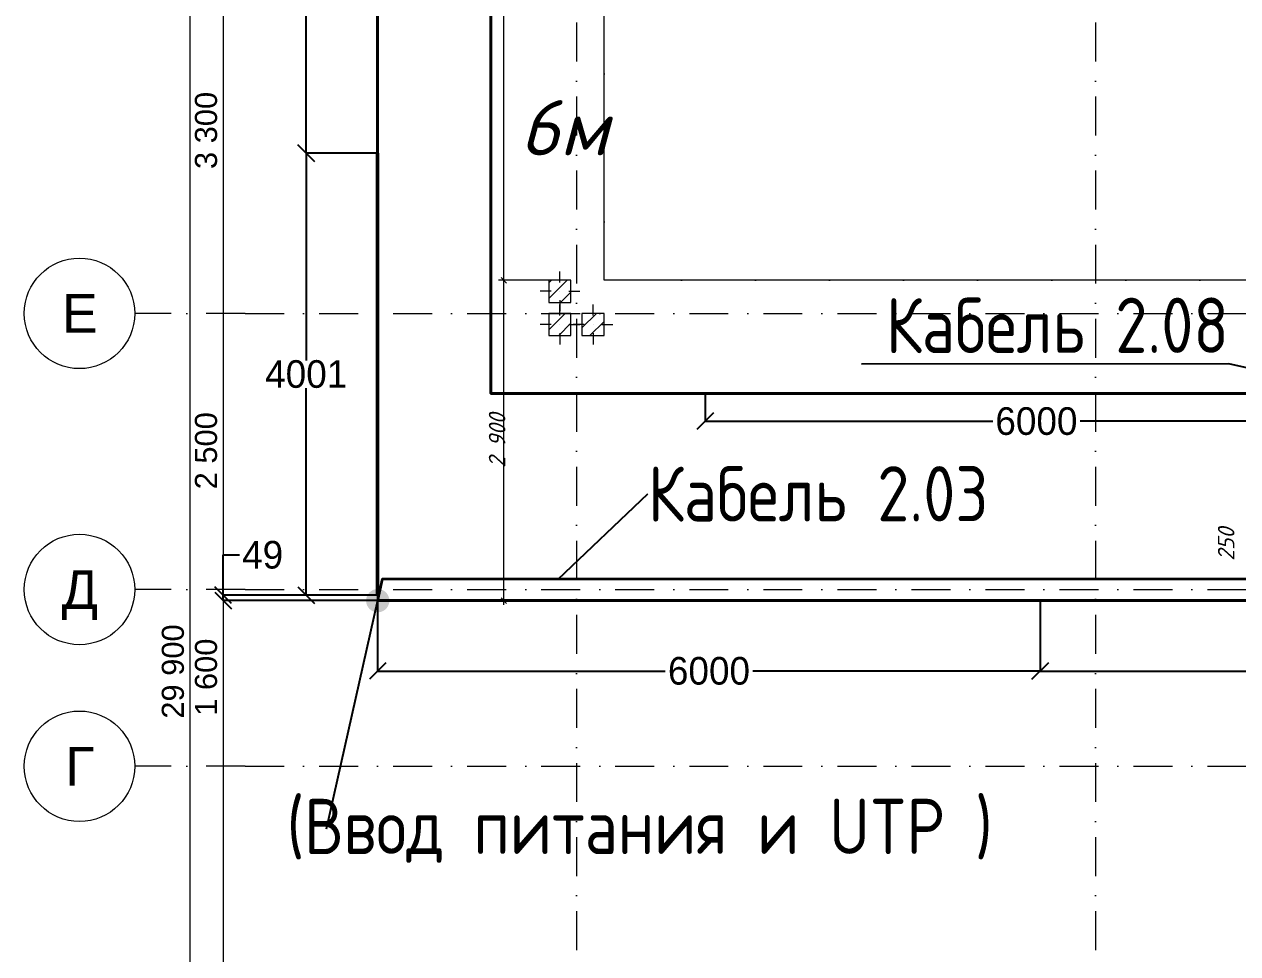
# Model space of a CAD drawing. Header units: millimetres. Extents: x 1499747 to 4341325, y -28481 to 441852.
# Drawn here: x 2426977 to 2437966, y 299786 to 308201 of the extents above; entities that cross this region are included whole.
import ezdxf
from ezdxf import colors
from ezdxf.entities.mleader import LeaderData, LeaderLine
from ezdxf.math import Vec2, Vec3
from ezdxf.xclip import XClip

# ---------------------------------------------------------------- set-up
doc = ezdxf.new("R2010")
doc.units = ezdxf.units.MM
doc.header["$MEASUREMENT"] = 0
doc.header["$XCLIPFRAME"] = 0
doc.set_wipeout_variables(frame=1)
for name, pattern in [('Dot & Dashed', [670.2777624130248, 352.7777671813965, -176.3888835906983, 0, -141.1111116409301]), ('Wipeout_Contour', [1000, 0, -1000]), ('Штрихпунктирная', [670.2777624130249, 352.777767181396, -176.388883590699, 0, -141.11111164093])]:
    doc.linetypes.add(name, pattern=pattern)
for name, color, linetype in [('0_ANNOT_Dimensions', 7, 'Continuous'), ('13 этаж_25_Конструктив - Колонны', 7, 'Continuous'), ('Чертеж и Рисунок', 7, 'Continuous')]:
    doc.layers.add(name, color=color, linetype=linetype)
for name, color, linetype, lineweight in [('13 этаж_25_Конструктив - Колонны_Ном._пера__167_Ном._пера__251', 251, 'Continuous', 18), ('13 этаж_25_Конструктив - Колонны_Ном._пера__20_Ном._пера__1', 1, 'Continuous', 18), ('13 этаж_25_Конструктив - Колонны_Ном._пера__28_Ном._пера__12', 12, 'Continuous', 18), ('13 этаж_25_Конструктив - Колонны_Ном._пера__7', 7, 'Continuous', 18), ('13 этаж_25_Парапет_Ном._пера__20_Ном._пера__1', 1, 'Continuous', 18), ('13 этаж_25_Размер - ГКЛ перегородки_Ном._пера__1_Ном._пера__7', 7, 'Continuous', 18), ('13 этаж_25_Размер - Осевые Размеры_Ном._пера__1_Ном._пера__7', 7, 'Continuous', 18), ('13 этаж_25_Элемент Модели - Оси_Ном._пера__2_Ном._пера__8', 8, 'Continuous', 18), ('Кабель 2x4mm', 200, 'Continuous', 30), ('Кабель 2х6 mm', 150, 'Continuous', 30), ('ТП', 250, 'Continuous', 30)]:
    doc.layers.add(name, color=color, linetype=linetype, lineweight=lineweight)
doc.styles.add('ISOCPEUR_4', font='isocpeur.ttf', dxfattribs={"width": 0.85, "height": 249.9999999999999})
doc.styles.add('СГЕНЕРИР_СТИЛЬ_1', font='')
doc.styles.add('СГЕНЕРИР_СТИЛЬ_2', font='arial.ttf')
doc.styles.add('Текст', font='isocpeui.ttf')
doc.styles.get('СГЕНЕРИР_СТИЛЬ_1').set_extended_font_data('GOST Common', italic=True)
doc.dimstyles.get("Standard").update_dxf_attribs({"dimtxt": 0.18, "dimasz": 0.18, "dimexe": 0.18, "dimexo": 0.0625, "dimgap": 0.09, "dimtad": 0, "dimtih": 1, "dimtoh": 1, "dimdec": 4, "dimzin": 0, "dimdsep": 46, "dimtxsty": 'Standard', "dimcen": 0.09, "dimadec": 0, "dimazin": 0, "dimtfac": 1, "dimtdec": 4, "dimtofl": 0, "dimtmove": 0, "dimatfit": 3, "dimfxl": 1, "dimtolj": 1, "dimtzin": 0, "dimarcsym": 0})
pattern_1 = [(44.99999999999999, (1162404.69012581, 34264.0507661334), (-70.71067811865473, 70.71067811865478), [])]

# ---------------------------------------------------------------- blocks, each defined once
blk = doc.blocks.new('Чертеж_4_25', base_point=(1186000, 29700.00000000028))
at = {"layer": '13 этаж_25_Парапет_Ном._пера__20_Ном._пера__1', "color": 9, "linetype": 'Continuous', "true_color": 0xc7c8ca}
for p, q in [((1160604.69012581, 31664.05076580699), (1160604.69012581, 47714.05076643494)), ((1162654.69012581, 34564.05076613341), (1162654.69012581, 45664.05076613151)), ((1171929.69017157, 34564.05076613341), (1162654.69012581, 34564.0507661334)), ((1171929.69017157, 31664.05076580699), (1160604.69012581, 31664.05076580699))]:
    blk.add_line(p, q, dxfattribs=at)
at = {"layer": '13 этаж_25_Парапет_Ном._пера__20_Ном._пера__1', "color": 9, "linetype": 'Dot & Dashed', "true_color": 0xc7c8ca}
for p, q in [((1162654.69012581, 34564.0507661334), (1162654.69012581, 45664.05076613151)), ((1171929.69017157, 34564.05076613341), (1162654.69012581, 34564.0507661334))]:
    blk.add_line(p, q, dxfattribs=at)
at = {"layer": '13 этаж_25_Размер - ГКЛ перегородки_Ном._пера__1_Ном._пера__7', "color": 9, "linetype": 'Continuous', "true_color": 0xc7c8ca}
for p, q in [((1161747.073377466, 34564.0507661334), (1161747.073377466, 45664.05076613151)), ((1161747.073377466, 34564.0507661334), (1161747.073377466, 45664.05076613151)), ((1161722.073377466, 34589.0507661334), (1161772.073377466, 34539.0507661334)), ((1161722.073377466, 34589.0507661334), (1161772.073377466, 34539.0507661334)), ((1161747.073377466, 31664.05076580699), (1161747.073377466, 34564.0507661334)), ((1168605.781430252, 34564.0507661334), (1162954.69012581, 34564.0507661334)), ((1161793.948377466, 31664.05076580699), (1160904.69012581, 31664.05076580699)), ((1161722.073377466, 31689.05076580699), (1161772.073377466, 31639.05076580699)), ((1161747.073377466, 31626.55076580699), (1161747.073377466, 31664.05076580699))]:
    blk.add_line(p, q, dxfattribs=at)
at = {"layer": '13 этаж_25_Размер - Осевые Размеры_Ном._пера__1_Ном._пера__7', "linetype": 'Continuous'}
for p, q in [((1158904.69012581, 45964.05076613151), (1158904.69012581, 16064.0507661315)), ((1159204.69012581, 37564.05076613151), (1159204.69012581, 34264.05076613151)), ((1159204.69012581, 34264.05076613151), (1159204.74012581, 34264.05076613151)), ((1159204.69012581, 34264.05076613151), (1159204.74012581, 34264.05076613151)), ((1159204.69012581, 34264.05076613151), (1159204.74012581, 34264.05076613151)), ((1159204.69012581, 34264.05076613151), (1159204.69012581, 31764.05076613151)), ((1159204.69012581, 34264.05076613151), (1159204.74012581, 34264.05076613151)), ((1159204.69012581, 31764.05076613151), (1159204.74012581, 31764.05076613151)), ((1159204.69012581, 31764.05076613151), (1159204.74012581, 31764.05076613151)), ((1159204.69012581, 31764.05076613151), (1159204.74012581, 31764.05076613151)), ((1159204.69012581, 31764.05076613151), (1159204.69012581, 30164.05076613151)), ((1159204.69012581, 31764.05076613151), (1159204.74012581, 31764.05076613151)), ((1159204.69012581, 30164.05076613151), (1159204.74012581, 30164.05076613151)), ((1159204.69012581, 30164.05076613151), (1159204.74012581, 30164.05076613151)), ((1159204.69012581, 30164.05076613151), (1159204.74012581, 30164.05076613151)), ((1159204.69012581, 30164.05076613151), (1159204.69012581, 25464.05076613151)), ((1159204.69012581, 30164.05076613151), (1159204.74012581, 30164.05076613151))]:
    blk.add_line(p, q, dxfattribs=at)
at = {"layer": '13 этаж_25_Элемент Модели - Оси_Ном._пера__2_Ном._пера__8', "linetype": 'Штрихпунктирная'}
for p, q in [((1167104.69012581, 48964.05076613151), (1167104.69012581, 14064.0507661315)), ((1159404.69012581, 34264.05076613151), (1158404.69012581, 34264.05076613151)), ((1159404.69012581, 31764.05076613151), (1158404.69012581, 31764.05076613151)), ((1159404.69012581, 31764.05076613151), (1216204.69012581, 31764.05076613151)), ((1159404.69012581, 30164.05076613151), (1158404.69012581, 30164.05076613151)), ((1159404.69012581, 30164.05076613151), (1216204.69012581, 30164.05076613151))]:
    blk.add_line(p, q, dxfattribs=at)
at = {"layer": '13 этаж_25_Элемент Модели - Оси_Ном._пера__2_Ном._пера__8', "linetype": 'Continuous'}
for p, q in [((1159404.69012581, 34264.05076613151), (1159404.74012581, 34264.05076613151)), ((1159404.69012581, 34264.05076613151), (1159404.74012581, 34264.05076613151)), ((1159404.69012581, 31764.05076613151), (1159404.74012581, 31764.05076613151)), ((1159404.69012581, 31764.05076613151), (1159404.74012581, 31764.05076613151)), ((1159404.69012581, 30164.05076613151), (1159404.74012581, 30164.05076613151)), ((1159404.69012581, 30164.05076613151), (1159404.74012581, 30164.05076613151))]:
    blk.add_line(p, q, dxfattribs=at)
for centre in [(1157904.69012581, 34264.05076613151), (1157904.69012581, 31764.05076613151), (1157904.69012581, 30164.05076613151)]:
    blk.add_circle(centre, 500, dxfattribs=at)
at = {"layer": '13 этаж_25_Размер - ГКЛ перегородки_Ном._пера__1_Ном._пера__7', "color": 9, "linetype": 'Continuous', "true_color": 0xc7c8ca, "char_height": 150, "attachment_point": 7, "rotation": 90, "style": 'СГЕНЕРИР_СТИЛЬ_1'}
for s, insert in [('\\A1;{\\pql;\\fGOST Common|b0|i1|c204|p0;\\W1.000000;2\xa0900}', (1161761.115948258, 32868.31176000973)), ('\\A1;{\\pql;\\fGOST Common|b0|i1|c204|p0;\\W1.000000;250}', (1168362.948992699, 32024.28701594651))]:
    blk.add_mtext(s, dxfattribs=dict(at, insert=insert))
at = {"layer": '13 этаж_25_Размер - Осевые Размеры_Ном._пера__1_Ном._пера__7', "linetype": 'Continuous', "char_height": 200, "attachment_point": 7, "rotation": 90, "style": 'СГЕНЕРИР_СТИЛЬ_2'}
for s, insert in [('\\A1;{\\pql;\\fArial|b0|i0|c204|p0;\\W1.000000;3\xa0300}', (1159152.943409139, 35570.85872521125)), ('\\A1;{\\pql;\\fArial|b0|i0|c204|p0;\\W1.000000;2\xa0500}', (1159152.809480621, 32670.85872521125)), ('\\A1;{\\pql;\\fArial|b0|i0|c204|p0;\\W1.000000;29\xa0900}', (1158852.809480621, 30594.58573093138)), ('\\A1;{\\pql;\\fArial|b0|i0|c204|p0;\\W1.000000;1\xa0600}', (1159152.809480621, 30620.85872521125))]:
    blk.add_mtext(s, dxfattribs=dict(at, insert=insert))
at = {"layer": '13 этаж_25_Элемент Модели - Оси_Ном._пера__2_Ном._пера__8', "linetype": 'Continuous', "char_height": 350.0000000000001, "attachment_point": 1, "style": 'СГЕНЕРИР_СТИЛЬ_2'}
for s, insert in [('\\A1;{\\pql;\\fArial|b0|i0|c204|p0;\\W1.000000;Е}', (1157744.61162581, 34439.05079623535)), ('\\A1;{\\pql;\\fArial|b0|i0|c204|p0;\\W1.000000;Д}', (1157742.15062581, 31939.05079623535)), ('\\A1;{\\pql;\\fArial|b0|i0|c204|p0;\\W1.000000;Г}', (1157774.72912581, 30339.05079623535))]:
    blk.add_mtext(s, dxfattribs=dict(at, insert=insert))
at = {"color": 9, "linetype": 'Wipeout_Contour', "ltscale": 4651062.236537332, "true_color": 0xc7c8ca}
blk.add_wipeout([(1162154.69012581, 34364.0507661334), (1162354.69012581, 34364.0507661334), (1162354.69012581, 34564.0507661334), (1162154.69012581, 34564.0507661334)], dxfattribs=at).dxf.layer = '13 этаж_25_Конструктив - Колонны'
at = {"layer": '13 этаж_25_Конструктив - Колонны_Ном._пера__167_Ном._пера__251', "linetype": 'Continuous', "true_color": 0xc7c8ca}
h = blk.add_hatch(dxfattribs=at)
h.set_pattern_fill('МЕТАЛЛ___ТВЕРДЫЙ_СПЛАВ_0019', color=9, style=0, pattern_type=2)
h.set_pattern_definition(pattern_1)
h.paths.add_polyline_path([(1162154.69012581, 34364.0507661334), (1162354.69012581, 34364.0507661334), (1162354.69012581, 34564.0507661334), (1162154.69012581, 34564.0507661334)])
at = {"layer": '13 этаж_25_Конструктив - Колонны_Ном._пера__20_Ном._пера__1', "color": 9, "linetype": 'Continuous', "true_color": 0xc7c8ca}
for p, q in [((1162254.69012581, 34544.0507661334), (1162254.69012581, 34644.0507661334)), ((1162174.69012581, 34464.0507661334), (1162074.69012581, 34464.0507661334)), ((1162254.69012581, 34464.0507661334), (1162254.74012581, 34464.0507661334)), ((1162334.69012581, 34464.0507661334), (1162434.69012581, 34464.0507661334)), ((1162254.69012581, 34384.0507661334), (1162254.69012581, 34284.0507661334))]:
    blk.add_line(p, q, dxfattribs=at)
at = {"layer": '13 этаж_25_Конструктив - Колонны_Ном._пера__28_Ном._пера__12', "color": 9, "linetype": 'Continuous', "true_color": 0xc7c8ca, "flags": 128}
blk.add_lwpolyline([(1162154.69012581, 34364.0507661334), (1162354.69012581, 34364.0507661334), (1162354.69012581, 34564.0507661334), (1162154.69012581, 34564.0507661334)], close=True, dxfattribs=at)
at = {"layer": '13 этаж_25_Конструктив - Колонны_Ном._пера__7', "color": 9, "linetype": 'Wipeout_Contour', "true_color": 0xc7c8ca}
for p, q in [((1162354.69012581, 34564.05076613341), (1162154.69012581, 34564.05076613341)), ((1162154.69012581, 34564.05076613341), (1162154.69012581, 34364.0507661334)), ((1162354.69012581, 34364.0507661334), (1162354.69012581, 34564.05076613341)), ((1162154.69012581, 34364.0507661334), (1162354.69012581, 34364.0507661334))]:
    blk.add_line(p, q, dxfattribs=at)
at = {"layer": '13 этаж_25_Размер - ГКЛ перегородки_Ном._пера__1_Ном._пера__7', "color": 9, "linetype": 'Continuous', "true_color": 0xc7c8ca}
blk.add_line((1162354.69012581, 34564.0507661334), (1161700.198377466, 34564.0507661334), dxfattribs=at)
at = {"color": 9, "linetype": 'Wipeout_Contour', "ltscale": 4651026.823536618, "true_color": 0xc7c8ca}
blk.add_wipeout([(1162154.69012581, 34064.0507661334), (1162354.69012581, 34064.0507661334), (1162354.69012581, 34264.0507661334), (1162154.69012581, 34264.0507661334)], dxfattribs=at).dxf.layer = '13 этаж_25_Конструктив - Колонны'
at = {"layer": '13 этаж_25_Конструктив - Колонны_Ном._пера__167_Ном._пера__251', "linetype": 'Continuous', "true_color": 0xc7c8ca}
h = blk.add_hatch(dxfattribs=at)
h.set_pattern_fill('МЕТАЛЛ___ТВЕРДЫЙ_СПЛАВ_0019', color=9, style=0, pattern_type=2)
h.set_pattern_definition(pattern_1)
h.paths.add_polyline_path([(1162154.69012581, 34064.0507661334), (1162354.69012581, 34064.0507661334), (1162354.69012581, 34264.0507661334), (1162154.69012581, 34264.0507661334)])
at = {"layer": '13 этаж_25_Конструктив - Колонны_Ном._пера__20_Ном._пера__1', "color": 9, "linetype": 'Continuous', "true_color": 0xc7c8ca}
for p, q in [((1162254.69012581, 34244.0507661334), (1162254.69012581, 34344.0507661334)), ((1162174.69012581, 34164.0507661334), (1162074.69012581, 34164.0507661334)), ((1162254.69012581, 34164.0507661334), (1162254.74012581, 34164.0507661334)), ((1162254.69012581, 34084.0507661334), (1162254.69012581, 33984.0507661334)), ((1162334.69012581, 34164.0507661334), (1162434.69012581, 34164.0507661334))]:
    blk.add_line(p, q, dxfattribs=at)
at = {"layer": '13 этаж_25_Конструктив - Колонны_Ном._пера__28_Ном._пера__12', "color": 9, "linetype": 'Continuous', "true_color": 0xc7c8ca, "flags": 128}
blk.add_lwpolyline([(1162154.69012581, 34064.0507661334), (1162354.69012581, 34064.0507661334), (1162354.69012581, 34264.0507661334), (1162154.69012581, 34264.0507661334)], close=True, dxfattribs=at)
at = {"layer": '13 этаж_25_Конструктив - Колонны_Ном._пера__7', "color": 9, "linetype": 'Wipeout_Contour', "true_color": 0xc7c8ca}
for p, q in [((1162354.69012581, 34264.0507661334), (1162154.69012581, 34264.0507661334)), ((1162154.69012581, 34264.0507661334), (1162154.69012581, 34064.0507661334)), ((1162354.69012581, 34064.0507661334), (1162354.69012581, 34264.0507661334)), ((1162154.69012581, 34064.0507661334), (1162354.69012581, 34064.0507661334))]:
    blk.add_line(p, q, dxfattribs=at)
at = {"color": 9, "linetype": 'Wipeout_Contour', "ltscale": 4652226.305574821, "true_color": 0xc7c8ca}
blk.add_wipeout([(1162454.69012581, 34064.0507661334), (1162654.69012581, 34064.0507661334), (1162654.69012581, 34264.0507661334), (1162454.69012581, 34264.0507661334)], dxfattribs=at).dxf.layer = '13 этаж_25_Конструктив - Колонны'
at = {"layer": '13 этаж_25_Конструктив - Колонны_Ном._пера__167_Ном._пера__251', "linetype": 'Continuous', "true_color": 0xc7c8ca}
h = blk.add_hatch(dxfattribs=at)
h.set_pattern_fill('МЕТАЛЛ___ТВЕРДЫЙ_СПЛАВ_0019', color=9, style=0, pattern_type=2)
h.set_pattern_definition(pattern_1)
h.paths.add_polyline_path([(1162454.69012581, 34064.0507661334), (1162654.69012581, 34064.0507661334), (1162654.69012581, 34264.0507661334), (1162454.69012581, 34264.0507661334)])
at = {"layer": '13 этаж_25_Конструктив - Колонны_Ном._пера__20_Ном._пера__1', "color": 9, "linetype": 'Continuous', "true_color": 0xc7c8ca}
for p, q in [((1162554.69012581, 34244.0507661334), (1162554.69012581, 34344.0507661334)), ((1162474.69012581, 34164.0507661334), (1162374.69012581, 34164.0507661334)), ((1162554.69012581, 34164.0507661334), (1162554.74012581, 34164.0507661334)), ((1162554.69012581, 34084.0507661334), (1162554.69012581, 33984.0507661334)), ((1162634.69012581, 34164.0507661334), (1162734.69012581, 34164.0507661334))]:
    blk.add_line(p, q, dxfattribs=at)
at = {"layer": '13 этаж_25_Конструктив - Колонны_Ном._пера__28_Ном._пера__12', "color": 9, "linetype": 'Continuous', "true_color": 0xc7c8ca, "flags": 128}
blk.add_lwpolyline([(1162454.69012581, 34064.0507661334), (1162654.69012581, 34064.0507661334), (1162654.69012581, 34264.0507661334), (1162454.69012581, 34264.0507661334)], close=True, dxfattribs=at)
at = {"layer": '13 этаж_25_Конструктив - Колонны_Ном._пера__7', "color": 9, "linetype": 'Wipeout_Contour', "true_color": 0xc7c8ca}
for p, q in [((1162654.69012581, 34264.0507661334), (1162454.69012581, 34264.0507661334)), ((1162454.69012581, 34264.0507661334), (1162454.69012581, 34064.0507661334)), ((1162654.69012581, 34064.0507661334), (1162654.69012581, 34264.0507661334)), ((1162454.69012581, 34064.0507661334), (1162654.69012581, 34064.0507661334))]:
    blk.add_line(p, q, dxfattribs=at)
at = {"layer": '13 этаж_25_Элемент Модели - Оси_Ном._пера__2_Ном._пера__8', "linetype": 'Штрихпунктирная'}
for p, q in [((1162404.69012581, 48964.05076613151), (1162404.69012581, 14064.0507661315)), ((1159404.69012581, 34264.05076613151), (1216204.69012581, 34264.05076613151))]:
    blk.add_line(p, q, dxfattribs=at)
blk = doc.blocks.new('_Oblique')
at = {"color": 0, "linetype": 'ByBlock', "lineweight": -2}
blk.add_line((-0.5, -0.5), (0.5, 0.5), dxfattribs=at)
blk = doc.blocks.new('*D190')
at = {"layer": '0_ANNOT_Dimensions', "color": 0, "lineweight": -2, "transparency": 16777216}
for p, q in [((2430177.429301139, 313033.1270818414), (2429530.423363382, 313033.1270818414)), ((2429530.603363383, 313033.1270818414), (2429530.603363383, 310158.2170818414)), ((2429530.603363383, 307033.1270818414), (2429530.603363383, 309908.0370818414)), ((2430177.429301139, 307033.1270818414), (2429530.423363382, 307033.1270818414))]:
    blk.add_line(p, q, dxfattribs=at)
at = {"layer": 'Defpoints', "color": 0, "lineweight": 30, "transparency": 16777216}
for p in [(2430177.491801139, 313033.1270818414), (2429530.603363383, 307033.1270818414), (2430177.491801139, 307033.1270818414)]:
    blk.add_point(p, dxfattribs=at)
at = {"layer": '0_ANNOT_Dimensions', "color": 0, "lineweight": -2, "transparency": 16777216, "xscale": 150, "yscale": 150, "zscale": 150}
for p, rotation in [((2429530.603363383, 313033.1270818414), 90), ((2429530.603363383, 307033.1270818414), 270)]:
    blk.add_blockref('_Oblique', p, dxfattribs=dict(at, rotation=rotation))
at = {"layer": '0_ANNOT_Dimensions', "color": 0, "lineweight": 25, "transparency": 16777216, "insert": (2429530.603363382, 310033.1270818406), "char_height": 250, "attachment_point": 5}
blk.add_mtext('\\A1;6000', dxfattribs=at)
blk = doc.blocks.new('*D191')
at = {"layer": '0_ANNOT_Dimensions', "color": 0, "lineweight": -2, "transparency": 16777216}
for p, q in [((2430177.429301139, 307033.1270818414), (2429530.423363385, 307033.1270818414)), ((2429530.603363385, 307033.1270818414), (2429530.603363385, 305157.8170818415)), ((2429530.603363385, 303032.3270818414), (2429530.603363385, 304907.6370818414)), ((2430177.429301139, 303032.3270818414), (2429530.423363385, 303032.3270818414))]:
    blk.add_line(p, q, dxfattribs=at)
at = {"layer": 'Defpoints', "color": 0, "lineweight": 30, "transparency": 16777216}
for p in [(2430177.491801139, 307033.1270818414), (2429530.603363385, 303032.3270818414), (2430177.491801139, 303032.3270818414)]:
    blk.add_point(p, dxfattribs=at)
at = {"layer": '0_ANNOT_Dimensions', "color": 0, "lineweight": -2, "transparency": 16777216, "xscale": 150, "yscale": 150, "zscale": 150}
for p, rotation in [((2429530.603363385, 307033.1270818414), 90), ((2429530.603363385, 303032.3270818414), 270)]:
    blk.add_blockref('_Oblique', p, dxfattribs=dict(at, rotation=rotation))
at = {"layer": '0_ANNOT_Dimensions', "color": 0, "lineweight": 25, "transparency": 16777216, "insert": (2429530.603363385, 305032.7270818407), "char_height": 250, "attachment_point": 5}
blk.add_mtext('\\A1;4001', dxfattribs=at)
blk = doc.blocks.new('*D172')
at = {"layer": '0_ANNOT_Dimensions', "color": 0, "lineweight": -2, "transparency": 16777216}
for p, q in [((2430177.491801138, 302983.0645812133), (2430177.491801138, 302345.3847206578)), ((2436177.491801138, 302983.0645812133), (2436177.491801138, 302345.3847206578)), ((2430177.491801138, 302345.5647206578), (2432781.568467804, 302345.5647206578)), ((2436177.491801138, 302345.5647206578), (2433573.415134471, 302345.5647206578))]:
    blk.add_line(p, q, dxfattribs=at)
at = {"layer": 'Defpoints', "color": 0, "lineweight": 30, "transparency": 16777216}
for p in [(2430177.491801138, 302983.1270812133), (2436177.491801138, 302983.1270812133), (2436177.491801138, 302345.5647206578)]:
    blk.add_point(p, dxfattribs=at)
at = {"layer": '0_ANNOT_Dimensions', "color": 0, "lineweight": -2, "transparency": 16777216, "xscale": 150, "yscale": 150, "zscale": 150, "rotation": 180}
blk.add_blockref('_Oblique', (2430177.491801138, 302345.5647206578), dxfattribs=at)
at = {"layer": '0_ANNOT_Dimensions', "color": 0, "lineweight": -2, "transparency": 16777216, "xscale": 150, "yscale": 150, "zscale": 150}
blk.add_blockref('_Oblique', (2436177.491801138, 302345.5647206578), dxfattribs=at)
at = {"layer": '0_ANNOT_Dimensions', "color": 0, "lineweight": 25, "transparency": 16777216, "insert": (2433177.491801138, 302345.5647206578), "char_height": 250, "attachment_point": 5}
blk.add_mtext('\\A1;6000', dxfattribs=at)
blk = doc.blocks.new('*D173')
at = {"layer": '0_ANNOT_Dimensions', "color": 0, "lineweight": -2, "transparency": 16777216}
for p, q in [((2436177.491801138, 302983.0645812133), (2436177.491801138, 302345.3847206578)), ((2442177.491801138, 302983.0645812133), (2442177.491801138, 302345.3847206578)), ((2436177.491801138, 302345.5647206578), (2438781.568467804, 302345.5647206578)), ((2442177.491801138, 302345.5647206578), (2439573.415134471, 302345.5647206578))]:
    blk.add_line(p, q, dxfattribs=at)
at = {"layer": 'Defpoints', "color": 0, "lineweight": 30, "transparency": 16777216}
for p in [(2436177.491801138, 302983.1270812133), (2442177.491801138, 302983.1270812133), (2442177.491801138, 302345.5647206578)]:
    blk.add_point(p, dxfattribs=at)
at = {"layer": '0_ANNOT_Dimensions', "color": 0, "lineweight": -2, "transparency": 16777216, "xscale": 150, "yscale": 150, "zscale": 150, "rotation": 180}
blk.add_blockref('_Oblique', (2436177.491801138, 302345.5647206578), dxfattribs=at)
at = {"layer": '0_ANNOT_Dimensions', "color": 0, "lineweight": -2, "transparency": 16777216, "xscale": 150, "yscale": 150, "zscale": 150}
blk.add_blockref('_Oblique', (2442177.491801138, 302345.5647206578), dxfattribs=at)
at = {"layer": '0_ANNOT_Dimensions', "color": 0, "lineweight": 25, "transparency": 16777216, "insert": (2439177.491801138, 302345.5647206578), "char_height": 250, "attachment_point": 5}
blk.add_mtext('\\A1;6000', dxfattribs=at)
blk = doc.blocks.new('*D193')
at = {"layer": '0_ANNOT_Dimensions', "color": 0, "lineweight": -2, "transparency": 16777216}
for p, q in [((2428777.541801137, 303032.3270818414), (2428777.541801137, 303396.3198395404)), ((2428777.541801137, 303396.3198395404), (2428927.541801137, 303396.3198395404)), ((2430177.429301139, 303032.3270818414), (2428777.361801137, 303032.3270818414)), ((2430177.429301139, 302983.1270812135), (2428777.361801137, 302983.1270812135)), ((2428777.541801137, 302983.1270812135), (2428777.541801137, 303032.3270818414))]:
    blk.add_line(p, q, dxfattribs=at)
at = {"layer": 'Defpoints', "color": 0, "lineweight": 30, "transparency": 16777216}
for p in [(2428777.541801137, 303032.3270818414), (2430177.491801139, 303032.3270818414), (2430177.491801139, 302983.1270812135)]:
    blk.add_point(p, dxfattribs=at)
at = {"layer": '0_ANNOT_Dimensions', "color": 0, "lineweight": -2, "transparency": 16777216, "xscale": 150, "yscale": 150, "zscale": 150}
for p, rotation in [((2428777.541801137, 303032.3270818414), 90), ((2428777.541801137, 302983.1270812135), 270)]:
    blk.add_blockref('_Oblique', p, dxfattribs=dict(at, rotation=rotation))
at = {"layer": '0_ANNOT_Dimensions', "color": 0, "lineweight": 25, "transparency": 16777216, "insert": (2429135.96513447, 303396.3198395396), "char_height": 250, "attachment_point": 5}
blk.add_mtext('\\A1;49', dxfattribs=at)
blk = doc.blocks.new('*D238')
at = {"layer": '0_ANNOT_Dimensions', "color": 0, "lineweight": -2, "transparency": 16777216}
for p, q in [((2433142.491801137, 304858.064581388), (2433142.491801137, 304606.3114315475)), ((2439142.491801137, 304858.064581388), (2439142.491801137, 304606.3114315475)), ((2433142.491801137, 304606.4914315474), (2435746.568467804, 304606.4914315474)), ((2439142.491801137, 304606.4914315474), (2436538.41513447, 304606.4914315474))]:
    blk.add_line(p, q, dxfattribs=at)
at = {"layer": 'Defpoints', "color": 0, "lineweight": 30, "transparency": 16777216}
for p in [(2433142.491801137, 304858.127081388), (2439142.491801137, 304858.127081388), (2439142.491801137, 304606.4914315474)]:
    blk.add_point(p, dxfattribs=at)
at = {"layer": '0_ANNOT_Dimensions', "color": 0, "lineweight": -2, "transparency": 16777216, "xscale": 150, "yscale": 150, "zscale": 150, "rotation": 180}
blk.add_blockref('_Oblique', (2433142.491801137, 304606.4914315474), dxfattribs=at)
at = {"layer": '0_ANNOT_Dimensions', "color": 0, "lineweight": -2, "transparency": 16777216, "xscale": 150, "yscale": 150, "zscale": 150}
blk.add_blockref('_Oblique', (2439142.491801137, 304606.4914315474), dxfattribs=at)
at = {"layer": '0_ANNOT_Dimensions', "color": 0, "lineweight": 25, "transparency": 16777216, "insert": (2436142.491801137, 304606.4914315474), "char_height": 250, "attachment_point": 5}
blk.add_mtext('\\A1;6000', dxfattribs=at)

msp = doc.modelspace()

# ---------------------------------------------------------------- block references
at = {"layer": 'Чертеж и Рисунок', "linetype": 'Continuous'}
ref = msp.add_blockref('Чертеж_4_25', (2455572.801675328, 301019.0763154066), dxfattribs=at)
XClip(ref).set_block_clipping_path([(1144000, 3.637978807091713e-12), (1228000, 59400.00000000055)])

# ---------------------------------------------------------------- next in the draw order: hatches: boundary and pattern name
at = {"layer": 'Кабель 2x4mm', "lineweight": 30, "true_color": 0xcd2027}
h = msp.add_hatch(color=242, dxfattribs=at)
h.dxf.hatch_style = 1
h.paths.add_polyline_path([(2430283.697704626, 302982.4586036177, 1), (2430072.592836285, 302982.4586036177, 1)])

# ---------------------------------------------------------------- next in the draw order: linework, layer by layer
at = {"layer": 'Кабель 2x4mm', "lineweight": 35}
msp.add_lwpolyline([(2454008.990363124, 301883.1270815444), (2454008.990363124, 302180.8700312331), (2451026.632507881, 302180.8700312331), (2451026.632507881, 303884.9161619596), (2439375.767492328, 303884.9161619596), (2439375.767492328, 303177.5444671426), (2430217.057798482, 303177.5444671426), (2430177.491801138, 302983.1270812133)], dxfattribs=at)
at = {"layer": 'Кабель 2х6 mm', "color": 11, "lineweight": 40, "true_color": 0xf27172}
msp.add_lwpolyline([(2430177.491801138, 313033.1270818413), (2430177.491801138, 307033.1270818413)], dxfattribs=at)
at = {"layer": 'Кабель 2х6 mm', "color": 85, "lineweight": 40, "true_color": 0x58ba48}
for points in [[(2433142.491801137, 304858.127081388), (2431202.491801138, 304858.127081388), (2431202.491801138, 308918.127081388)], [(2436177.491801138, 302983.1270812133), (2442177.491801138, 302983.1270812133)]]:
    msp.add_lwpolyline(points, dxfattribs=at)
at = {"layer": 'Кабель 2х6 mm', "color": 244, "lineweight": 50, "true_color": 0x991b1e}
msp.add_lwpolyline([(2430177.491801138, 303032.3270818413), (2430177.491801138, 307033.1270818413)], dxfattribs=at)
at = {"layer": 'Кабель 2х6 mm', "color": 116, "lineweight": 40, "true_color": 0x136734}
for points in [[(2433142.491801137, 304858.127081388), (2439142.491801137, 304858.127081388)], [(2430177.491801138, 302983.1270812133), (2436177.491801138, 302983.1270812133)]]:
    msp.add_lwpolyline(points, dxfattribs=at)

# ---------------------------------------------------------------- next in the draw order: texts
at = {"color": 18, "lineweight": 50, "true_color": 0x000000, "insert": (2431461.893997147, 307514.5101106057), "char_height": 500, "width": 12874.23511135392, "attachment_point": 1, "style": 'Текст'}
msp.add_mtext('6м', dxfattribs=at)

# ---------------------------------------------------------------- next in the draw order: dimensions: what is measured, and where the dimension line sits
at = {"layer": '0_ANNOT_Dimensions', "lineweight": 25}
for base, p1, p2, picture, middle in [((2429530.603363383, 307033.1270818414), (2430177.491801138, 313033.1270818413), (2430177.491801138, 307033.1270818413), '*D190', (2429530.603363382, 310033.1270818406)), ((2429530.603363385, 303032.3270818414), (2430177.491801138, 307033.1270818413), (2430177.491801138, 303032.3270818413), '*D191', (2429530.603363385, 305032.7270818407))]:
    dim = msp.add_linear_dim(base=base, p1=p1, p2=p2, angle=90, dimstyle='Standard', override={"dimtxt": 250, "dimasz": 150, "dimdec": 0, "dimblk1": 'Oblique', "dimblk2": 'Oblique', "dimsah": 1}, dxfattribs=at)
    dim.commit()
    dim.dimension.update_dxf_attribs({"geometry": picture, "text_midpoint": middle})
dim = msp.add_linear_dim(base=(2439142.491801137, 304606.4914315474), p1=(2433142.491801137, 304858.127081388), p2=(2439142.491801137, 304858.127081388), dimstyle='Standard', override={"dimtxt": 250, "dimasz": 150, "dimdec": 0, "dimblk1": 'Oblique', "dimblk2": 'Oblique', "dimsah": 1}, dxfattribs=at)
dim.commit()
dim.dimension.update_dxf_attribs({"geometry": '*D238', "text_midpoint": (2436142.491801137, 304606.4914315474), "dimtype": 160})
at = {"layer": '0_ANNOT_Dimensions', "color": 244, "lineweight": 25, "true_color": 0x991b1e}
dim = msp.add_linear_dim(base=(2428777.541801137, 303032.3270818414), p1=(2430177.491801138, 302983.1270812133), p2=(2430177.491801138, 303032.3270818413), angle=90, dimstyle='Standard', override={"dimtxt": 250, "dimasz": 150, "dimdec": 0, "dimblk1": 'Oblique', "dimblk2": 'Oblique', "dimsah": 1}, dxfattribs=at)
dim.commit()
dim.dimension.update_dxf_attribs({"geometry": '*D193', "text_midpoint": (2429135.96513447, 303396.3198395396), "dimtype": 160})
at = {"layer": '0_ANNOT_Dimensions', "lineweight": 25}
for base, p1, p2, picture, middle in [((2436177.491801138, 302345.5647206578), (2430177.491801138, 302983.1270812133), (2436177.491801138, 302983.1270812133), '*D172', (2433177.491801138, 302345.5647206578)), ((2442177.491801138, 302345.5647206578), (2436177.491801138, 302983.1270812133), (2442177.491801138, 302983.1270812133), '*D173', (2439177.491801138, 302345.5647206578))]:
    dim = msp.add_linear_dim(base=base, p1=p1, p2=p2, dimstyle='Standard', override={"dimtxt": 250, "dimasz": 150, "dimdec": 0, "dimblk1": 'Oblique', "dimblk2": 'Oblique', "dimsah": 1}, dxfattribs=at)
    dim.commit()
    dim.dimension.update_dxf_attribs({"geometry": picture, "text_midpoint": middle})

# ---------------------------------------------------------------- next in the draw order: leaders
at = {"layer": 'ТП', "lineweight": 30}
ml = msp.add_multileader_mtext('Standard', dxfattribs=at)
ml.set_content('Кабель 2.08', color=256, style='ISOCPEUR_4')
ml.set_leader_properties()
ml.build(insert=Vec2(0, 0))
ml.multileader.update_dxf_attribs({"text_right_attachment_type": 6, "dogleg_length": 0.36, "arrow_head_size": 0.18})
ctx = ml.context
ctx.base_point, ctx.char_height, ctx.arrow_head_size, ctx.landing_gap_size, ctx.plane_origin, ctx.plane_x_axis, ctx.plane_y_axis = Vec3(2434824.390217148, 305473.9571471252), 500, 0.18, 0.09, Vec3(2444515.369674907, 305509.7051854265), Vec3(0.9999997664313779, 0.0006834743518519476), Vec3(-0.0006834743518519476, 0.9999997664313779)
ctx.right_attachment, ctx.text_align_type = 6, 2
notes = []
notes.append((ctx, [(1, (1, 1, 0), (2437884.808718409, 305126.0487834162), (-0.999999766431378, -0.0006834743518519476), 1.303851471234908e-10, [(0, [(2439089.718616387, 304856.8319412644)], 0, [])])]))
ctx.mtext.insert, ctx.mtext.text_direction, ctx.mtext.rotation, ctx.mtext.width, ctx.mtext.alignment, ctx.mtext.flow_direction = Vec3(2437884.308633819, 305726.0485817624), Vec3(0.9999997664313779, 0.0006834743518519476), 0.0006834744050646735, 3333.240840364141, 3, 5
ml = msp.add_multileader_mtext('Standard', dxfattribs=at)
ml.set_content('Кабель 2.03', color=256, style='ISOCPEUR_4')
ml.set_leader_properties()
ml.build(insert=Vec2(0, 0))
ml.multileader.update_dxf_attribs({"text_right_attachment_type": 6, "dogleg_length": 0.36, "arrow_head_size": 0.18})
ctx = ml.context
ctx.base_point, ctx.char_height, ctx.arrow_head_size, ctx.landing_gap_size, ctx.plane_origin, ctx.plane_x_axis, ctx.plane_y_axis = Vec3(2432624.416064182, 303948.5542780053), 500, 0.18, 0.09, Vec3(2442173.245371697, 302249.7895883184), Vec3(0.9999997664313779, 0.0006834743518519476), Vec3(-0.0006834743518519476, 0.9999997664313779)
ctx.right_attachment = 6
notes.append((ctx, [(0, (1, 1, 0), (2432624.416064182, 303948.5542780053), (0.999999766431378, 0.0006834743518519476), 1.303851471234907e-10, [(0, [(2431811.680234652, 303177.5444671426)], 0, [])])]))
ctx.mtext.insert, ctx.mtext.text_direction, ctx.mtext.rotation, ctx.mtext.width, ctx.mtext.defined_height, ctx.mtext.flow_direction = Vec3(2432624.335195573, 304198.5542811258), Vec3(0.9999997664313779, 0.0006834743518519476), 0.0006834744050646735, 3333.069616932542, 249.4808822855633, 5
ml = msp.add_multileader_mtext('Standard', dxfattribs=at)
ml.set_content('(Ввод питания и UTP )', color=256, style='ISOCPEUR_4')
ml.set_leader_properties()
ml.build(insert=Vec2(0, 0))
ml.multileader.update_dxf_attribs({"text_right_attachment_type": 6, "dogleg_length": 1.302854522497092e-10, "arrow_head_size": 0.18})
ctx = ml.context
ctx.base_point, ctx.char_height, ctx.arrow_head_size, ctx.landing_gap_size, ctx.plane_origin = Vec3(2429711.821891675, 300913.4086416044), 500, 0.18, 0.09, Vec3(2438152.913262927, 306737.8626924544)
ctx.right_attachment, ctx.text_align_type = 6, 2
notes.append((ctx, [(0, (1, 1, 0), (2429711.821891675, 300913.4086416044), (1, 0), 1.302854522497092e-10, [(0, [(2430177.491801138, 302983.1270812133)], 0, [])])]))
ctx.mtext.insert, ctx.mtext.alignment, ctx.mtext.flow_direction = Vec3(2435746.911891675, 301188.4086416044), 3, 5
for ctx, leaders in notes:
    for number, flags, end, landing, length, lines in leaders:
        leader = LeaderData()
        leader.index, (leader.has_last_leader_line, leader.has_dogleg_vector, leader.attachment_direction) = number, flags
        leader.last_leader_point, leader.dogleg_vector, leader.dogleg_length = Vec3(end), Vec3(landing), length
        for number, points, colour, breaks in lines:
            line = LeaderLine()
            line.index, line.vertices, line.color, line.breaks = number, Vec3.list(points), colors.encode_raw_color(colour), breaks
            leader.lines.append(line)
        ctx.leaders.append(leader)

doc.saveas('drawing.dxf')
